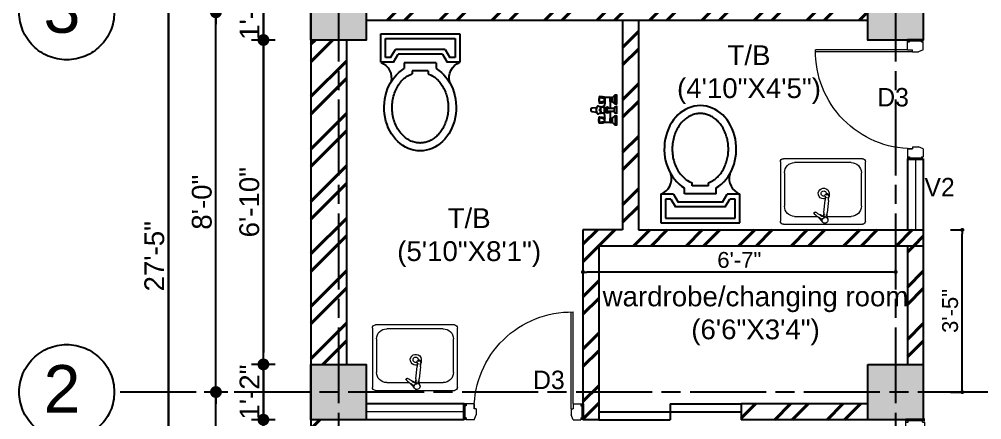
# Model space of a CAD drawing. Header units: inches. Extents: x 115570 to 265311, y 61168 to 314550.
# Drawn here: x 150193.1 to 150436.3, y 81296.6 to 81397.9 of the extents above; entities that cross this region are included whole.
import ezdxf

# ---------------------------------------------------------------- set-up
doc = ezdxf.new("R2010")
doc.units = ezdxf.units.IN
doc.header["$MEASUREMENT"] = 0
doc.linetypes.add('ACAD_ISO08W100', pattern=[36, 24, -3, 6, -3])
doc.layers.get('0').update_dxf_attribs({"lineweight": 25})
for name, color, linetype, lineweight in [('0 wall', 7, 'Continuous', 40), ('DL', 4, 'Continuous', 18), ('hatch', 9, 'Continuous', 9)]:
    doc.layers.add(name, color=color, linetype=linetype, lineweight=lineweight)
doc.layers.add('0_center line', color=4, linetype='ACAD_ISO08W100', transparency=0.5)
doc.layers.add('doors and windows', color=240, linetype='Continuous')
doc.styles.add('arial.', font='arial.ttf')
doc.styles.add('bimal', font='comic.ttf')
doc.styles.get("Standard").update_dxf_attribs({"font": 'arial.ttf'})
doc.dimstyles.new('boundary wall dimension line', dxfattribs={"dimscale": 0, "dimtxt": 4, "dimasz": 1, "dimexe": 0.5, "dimexo": 3, "dimgap": 1, "dimtad": 1, "dimdec": 0, "dimrnd": 0.25, "dimzin": 3, "dimdsep": 46, "dimlunit": 4, "dimtxsty": 'arial.', "dimblk": 'DOT', "dimcen": 3, "dimdle": 6, "dimclrd": 4, "dimclre": 256, "dimclrt": 7, "dimazin": 0, "dimtfac": 1, "dimtdec": 0, "dimtix": 1, "dimtmove": 2, "dimatfit": 3, "dimfxl": 3, "dimfxlon": 1, "dimtolj": 1, "dimtzin": 0, "dimlwd": -1, "dimlwe": -1, "dimarcsym": 0})
doc.dimstyles.new('interior dimension', dxfattribs={"dimscale": 0, "dimtxt": 5, "dimasz": 3, "dimexe": 3, "dimexo": 3, "dimgap": 1, "dimtad": 1, "dimdec": 0, "dimrnd": 0.25, "dimzin": 3, "dimdsep": 46, "dimlunit": 4, "dimtxsty": 'arial.', "dimblk": 'DOT', "dimcen": 3, "dimdle": 6, "dimclrd": 4, "dimclre": 256, "dimclrt": 7, "dimazin": 0, "dimtfac": 1, "dimtdec": 0, "dimtix": 1, "dimtmove": 2, "dimatfit": 3, "dimfxl": 3, "dimfxlon": 1, "dimtolj": 1, "dimtzin": 0, "dimlwd": -1, "dimlwe": -1, "dimarcsym": 0})
pattern_1 = [(45, (43013.2385, 46726.909), (-6.6291261, 6.6291261), []), (45, (43017.658, 46726.909), (-6.6291261, 6.6291261), [])]

# ---------------------------------------------------------------- blocks, each defined once
blk = doc.blocks.new('A$C1B254B08')
at = {"lineweight": 5}
for p, q in [((0, 20), (0, 394.5)), ((20, 414.5), (278.5, 414.5)), ((278.5, 414.5), (518, 414.5)), ((538, 394.5), (538, 20)), ((90.2, 364.5), (232.9, 364.5)), ((275, 340.3), (282.6, 261.9)), ((303, 263.9), (295.5, 341.4)), ((296.4, 364.5), (447.8, 364.5)), ((26.2, 88.5), (26.2, 300.5)), ((511.8, 300.5), (511.8, 88.5)), ((447.8, 24.5), (90.2, 24.5)), ((518, 0), (20, 0))]:
    blk.add_line(p, q, dxfattribs=at)
for centre, radius, start, end in [((20, 394.5), 20, 90, 180), ((59.9, 551.8), 255, 307.29995, 323.44123), ((362.9, 125.6), 255, 107.37848, 123.51976), ((189.9, 438.1), 86.6, 305.66886, 327.17012), ((298.2, 285.8), 86.6, 103.6496, 125.15085), ((280, 388.4), 16.2, 164.00843, 277.23501), ((280.7, 388), 20, 287.37848, 143.44123), ((320.7, 356.3), 29.3, 157.81042, 186.31744), ((395, 351.3), 100, 162.19035, 185.67746), ((518, 394.5), 20, 0, 90), ((90.2, 300.5), 64, 90, 180), ((218.4, 343.7), 6.64, 127.29995, 303.51976), ((220.3, 343.9), 4.91, 158.92924, 241.9125), ((175.5, 330.4), 100, 5.6774, 19.04527), ((246.9, 349.5), 29.3, 4.17107, 27.91331), ((447.8, 300.5), 64, 0, 90), ((273.7, 220.2), 34.6, 74.3543, 12.13808), ((183.1, 252), 100, 351.17496, 5.6774), ((295.2, 239.5), 7.59, 64.48838, 123.74119), ((402.5, 273.8), 100, 185.67746, 200.1799), ((273.7, 220.2), 16.8, 61.4601, 4.85789), ((295.6, 234.6), 13.9, 171.17496, 20.1799), ((295.7, 235), 8.12, 213.71984, 15.80061), ((90.2, 88.5), 64, 180, 270), ((447.8, 88.5), 64, 270, 0), ((20, 20), 20, 180, 270), ((518, 20), 20, 270, 0)]:
    blk.add_arc(centre, radius, start, end, dxfattribs=at)
blk = doc.blocks.new('d2')
at = {"layer": '0 wall'}
for p, q in [((0, 4), (0, 0)), ((30, 0), (30, 4))]:
    blk.add_line(p, q, dxfattribs=at)
at = {"layer": 'hatch', "color": 8}
for p, q in [((2.5, 4), (2.5, 27.25)), ((3, 2.75), (3, 27.25)), ((2.5, 4), (0, 4)), ((0.5, 3.5), (0, 3.5)), ((0.5, 4), (0.5, 3.5)), ((2.5, 4), (2.5, 2.75)), ((3, 2.75), (2.5, 2.75)), ((3, 2.75), (3, 1.25)), ((27, 2.75), (27.5, 2.75)), ((27, 2.75), (27, 1.25)), ((27.5, 4), (27.5, 2.75)), ((27.5, 4), (30, 4)), ((29.5, 4), (29.5, 3.5)), ((29.5, 3.5), (30, 3.5)), ((0.5, 0.5), (0, 0.5)), ((0.5, 0.5), (0.5, 0)), ((2.5, 0), (0.5, 0)), ((2.5, 0), (3, 1.25)), ((27.5, 0), (27, 1.25)), ((27.5, 0), (29.5, 0)), ((29.5, 0.5), (30, 0.5)), ((29.5, 0.5), (29.5, 0))]:
    blk.add_line(p, q, dxfattribs=at)
blk.add_arc((2.91, 2.66), 24.59, 0.2201, 90.9446, dxfattribs=at)
blk = doc.blocks.new('A$C7C8779AE')
at = {"linetype": 'Continuous'}
for p, q in [((0, 0.7405), (0, 0.5605)), ((0.5, 0.7405), (0, 0.7405)), ((0.5, 0.5605), (0.5, 0.7405)), ((0.47, 0.7105), (0.03, 0.7105)), ((0.03, 0.7105), (0.03, 0.5905)), ((0.47, 0.5905), (0.47, 0.7105)), ((0.093, 0.6405), (0.063, 0.5905)), ((0.11, 0.6105), (0.08, 0.5605)), ((0.093, 0.6405), (0.407, 0.6405)), ((0.11, 0.6105), (0.39, 0.6105)), ((0.42, 0.5605), (0.39, 0.6105)), ((0.437, 0.5905), (0.407, 0.6405)), ((0, 0.5605), (0.08, 0.5605)), ((0.03, 0.5905), (0.063, 0.5905)), ((0.1497, 0.557), (0.1497, 0.5203)), ((0.1497, 0.557), (0.3514, 0.557)), ((0.3514, 0.557), (0.3514, 0.5203)), ((0.42, 0.5605), (0.5, 0.5605)), ((0.437, 0.5905), (0.47, 0.5905)), ((0.1997, 0.507), (0.1997, 0.4879)), ((0.1997, 0.507), (0.3014, 0.507)), ((0.3014, 0.507), (0.3014, 0.4879))]:
    blk.add_line(p, q, dxfattribs=at)
for centre, start, end in [((-0.0386, 0.4613), 344.64203, 68.73386), ((0.5386, 0.4613), 111.26614, 195.35797)]:
    blk.add_arc(centre, 0.1064, start, end, dxfattribs=at)
blk.add_ellipse((0.2506, 0.2744), major_axis=(0, 0.2744), ratio=0.828948, start_param=0.459479, end_param=5.823706, dxfattribs=at)
blk.add_open_spline([(0.1997, 0.4879), (0.1697, 0.474), (0.1642, 0.4702), (0.1512, 0.4602), (0.1438, 0.4535), (0.1298, 0.4388), (0.1233, 0.4306), (0.1111, 0.4131), (0.1055, 0.4037), (0.0956, 0.3838), (0.0912, 0.3733), (0.0838, 0.3516), (0.0808, 0.3403), (0.0762, 0.3172), (0.0746, 0.3055), (0.073, 0.2817), (0.0729, 0.2698), (0.0743, 0.246), (0.0758, 0.2342), (0.0801, 0.2111), (0.0831, 0.1998), (0.0903, 0.1779), (0.0945, 0.1673), (0.1043, 0.1473), (0.1098, 0.1378), (0.1218, 0.12), (0.1283, 0.1118), (0.1421, 0.0968), (0.1494, 0.09), (0.1646, 0.078), (0.1725, 0.0728), (0.1887, 0.064), (0.1969, 0.0603), (0.2137, 0.0547), (0.2222, 0.0527), (0.2392, 0.0502), (0.2478, 0.0498), (0.2664, 0.0505), (0.2764, 0.052), (0.2963, 0.0573), (0.3061, 0.061), (0.3253, 0.0707), (0.3346, 0.0766), (0.3525, 0.0906), (0.3611, 0.0987), (0.3771, 0.1169), (0.3845, 0.127), (0.3978, 0.1488), (0.4037, 0.1605), (0.4137, 0.1853), (0.4178, 0.1983), (0.424, 0.2251), (0.4261, 0.2389), (0.4282, 0.2668), (0.4283, 0.2809), (0.4262, 0.3088), (0.4241, 0.3226), (0.418, 0.3495), (0.414, 0.3625), (0.404, 0.3873), (0.3982, 0.3991), (0.385, 0.421), (0.3776, 0.4311), (0.3617, 0.4494), (0.3531, 0.4575), (0.3382, 0.4693), (0.3321, 0.4736), (0.3014, 0.4879)], degree=3, knots=[0.459479, 0.459479, 0.459479, 0.459479, 0.567422, 0.567422, 0.720865, 0.720865, 0.874307, 0.874307, 1.02775, 1.02775, 1.181192, 1.181192, 1.334635, 1.334635, 1.488077, 1.488077, 1.64152, 1.64152, 1.794963, 1.794963, 1.948405, 1.948405, 2.101848, 2.101848, 2.25529, 2.25529, 2.408733, 2.408733, 2.562175, 2.562175, 2.715618, 2.715618, 2.86906, 2.86906, 3.022503, 3.022503, 3.175946, 3.175946, 3.356457, 3.356457, 3.536968, 3.536968, 3.717479, 3.717479, 3.89799, 3.89799, 4.078501, 4.078501, 4.259012, 4.259012, 4.439523, 4.439523, 4.620035, 4.620035, 4.800546, 4.800546, 4.981057, 4.981057, 5.161568, 5.161568, 5.342079, 5.342079, 5.52259, 5.52259, 5.703101, 5.703101, 5.823706, 5.823706, 5.823706, 5.823706], dxfattribs=at)
blk = doc.blocks.new('_Dot')
at = {"color": 0, "linetype": 'ByBlock', "lineweight": -2}
blk.add_line((-0.5, 0), (-1, 0), dxfattribs=at)
at = {"color": 0, "linetype": 'ByBlock', "const_width": 0.5}
blk.add_lwpolyline([(-0.25, 0, 1), (0.25, 0, 1)], format="xyb", close=True, dxfattribs=at)
blk = doc.blocks.new('*D331')
at = {"transparency": 16777216}
for p, q in [((150421.56, 81285.63), (150421.56, 81279.63)), ((150460.56, 81282.63), (150460.56, 81285.63))]:
    blk.add_line(p, q, dxfattribs=at)
at = {"color": 4, "transparency": 16777216}
blk.add_line((150457.56, 81282.63), (150424.56, 81282.63), dxfattribs=at)
at = {"layer": 'Defpoints', "color": 0, "transparency": 16777216}
for p in [(150421.56, 81296.61), (150421.56, 81282.63), (150460.56, 81282.6)]:
    blk.add_point(p, dxfattribs=at)
at = {"color": 4, "transparency": 16777216, "xscale": 3, "yscale": 3, "zscale": 3, "rotation": 180}
blk.add_blockref('_Dot', (150421.56, 81282.63), dxfattribs=at)
at = {"color": 4, "transparency": 16777216, "xscale": 3, "yscale": 3, "zscale": 3}
blk.add_blockref('_Dot', (150460.56, 81282.63), dxfattribs=at)
at = {"color": 7, "transparency": 16777216, "insert": (150441.06, 81286.18), "char_height": 5, "attachment_point": 5, "style": 'arial.'}
blk.add_mtext('\\A1;3\'-3"', dxfattribs=at)
blk = doc.blocks.new('*D372')
at = {"color": 4, "transparency": 16777216}
for p, q in [((150254.81, 81409.61), (150254.81, 81412.61)), ((150254.81, 81406.61), (150254.81, 81392.61)), ((150254.81, 81389.61), (150254.81, 81386.61))]:
    blk.add_line(p, q, dxfattribs=at)
at = {"transparency": 16777216}
for p, q in [((150257.81, 81406.61), (150251.81, 81406.61)), ((150257.81, 81392.61), (150251.81, 81392.61))]:
    blk.add_line(p, q, dxfattribs=at)
at = {"layer": 'Defpoints', "color": 0, "transparency": 16777216}
for p in [(150266.81, 81406.61), (150254.81, 81392.61), (150266.81, 81392.61)]:
    blk.add_point(p, dxfattribs=at)
at = {"color": 4, "transparency": 16777216, "xscale": 3, "yscale": 3, "zscale": 3}
for p, rotation in [((150254.81, 81406.61), 270), ((150254.81, 81392.61), 90)]:
    blk.add_blockref('_Dot', p, dxfattribs=dict(at, rotation=rotation))
at = {"color": 7, "transparency": 16777216, "insert": (150251.3, 81399.61), "char_height": 5, "attachment_point": 5, "rotation": 90, "style": 'arial.'}
blk.add_mtext('\\A1;1\'-2"', dxfattribs=at)
blk = doc.blocks.new('*D373')
at = {"transparency": 16777216}
for p, q in [((150257.81, 81392.61), (150251.81, 81392.61)), ((150257.81, 81310.6), (150251.81, 81310.6))]:
    blk.add_line(p, q, dxfattribs=at)
at = {"color": 4, "transparency": 16777216}
blk.add_line((150254.81, 81389.61), (150254.81, 81313.6), dxfattribs=at)
at = {"layer": 'Defpoints', "color": 0, "transparency": 16777216}
for p in [(150266.81, 81392.61), (150254.81, 81310.6), (150266.81, 81310.6)]:
    blk.add_point(p, dxfattribs=at)
at = {"color": 4, "transparency": 16777216, "xscale": 3, "yscale": 3, "zscale": 3}
for p, rotation in [((150254.81, 81392.61), 90), ((150254.81, 81310.6), 270)]:
    blk.add_blockref('_Dot', p, dxfattribs=dict(at, rotation=rotation))
at = {"color": 7, "transparency": 16777216, "insert": (150251.26, 81351.61), "char_height": 5, "attachment_point": 5, "rotation": 90, "style": 'arial.'}
blk.add_mtext('\\A1;6\'-10"', dxfattribs=at)
blk = doc.blocks.new('*D374')
at = {"color": 4, "transparency": 16777216}
for p, q in [((150254.81, 81313.6), (150254.81, 81316.6)), ((150254.81, 81310.6), (150254.81, 81296.61)), ((150254.81, 81293.61), (150254.81, 81290.61))]:
    blk.add_line(p, q, dxfattribs=at)
at = {"transparency": 16777216}
for p, q in [((150257.81, 81310.6), (150251.81, 81310.6)), ((150257.81, 81296.61), (150251.81, 81296.61))]:
    blk.add_line(p, q, dxfattribs=at)
at = {"layer": 'Defpoints', "color": 0, "transparency": 16777216}
for p in [(150266.81, 81310.6), (150254.81, 81296.61), (150266.81, 81296.61)]:
    blk.add_point(p, dxfattribs=at)
at = {"color": 4, "transparency": 16777216, "xscale": 3, "yscale": 3, "zscale": 3}
for p, rotation in [((150254.81, 81310.6), 270), ((150254.81, 81296.61), 90)]:
    blk.add_blockref('_Dot', p, dxfattribs=dict(at, rotation=rotation))
at = {"color": 7, "transparency": 16777216, "insert": (150251.3, 81303.61), "char_height": 5, "attachment_point": 5, "rotation": 90, "style": 'arial.'}
blk.add_mtext('\\A1;1\'-2"', dxfattribs=at)
blk = doc.blocks.new('*D375')
at = {"transparency": 16777216}
for p, q in [((150257.81, 81296.61), (150251.81, 81296.61)), ((150257.81, 81187.28), (150251.81, 81187.28))]:
    blk.add_line(p, q, dxfattribs=at)
at = {"color": 4, "transparency": 16777216}
blk.add_line((150254.81, 81293.61), (150254.81, 81190.28), dxfattribs=at)
at = {"layer": 'Defpoints', "color": 0, "transparency": 16777216}
for p in [(150266.81, 81296.61), (150254.81, 81187.28), (150266.81, 81187.28)]:
    blk.add_point(p, dxfattribs=at)
at = {"color": 4, "transparency": 16777216, "xscale": 3, "yscale": 3, "zscale": 3}
for p, rotation in [((150254.81, 81296.61), 90), ((150254.81, 81187.28), 270)]:
    blk.add_blockref('_Dot', p, dxfattribs=dict(at, rotation=rotation))
at = {"color": 7, "transparency": 16777216, "insert": (150251.26, 81241.94), "char_height": 5, "attachment_point": 5, "rotation": 90, "style": 'arial.'}
blk.add_mtext('\\A1;9\'-1"', dxfattribs=at)
blk = doc.blocks.new('*D377')
at = {"transparency": 16777216}
for p, q in [((150245.81, 81303.61), (150239.81, 81303.61)), ((150245.81, 81180.28), (150239.81, 81180.28))]:
    blk.add_line(p, q, dxfattribs=at)
at = {"color": 4, "transparency": 16777216}
blk.add_line((150242.81, 81183.28), (150242.81, 81300.61), dxfattribs=at)
at = {"layer": 'Defpoints', "color": 0, "transparency": 16777216}
for p in [(150242.81, 81303.61), (150266.81, 81303.61), (150266.81, 81180.28)]:
    blk.add_point(p, dxfattribs=at)
at = {"color": 4, "transparency": 16777216, "xscale": 3, "yscale": 3, "zscale": 3}
for p, rotation in [((150242.81, 81303.61), 90), ((150242.81, 81180.28), 270)]:
    blk.add_blockref('_Dot', p, dxfattribs=dict(at, rotation=rotation))
at = {"color": 7, "transparency": 16777216, "insert": (150239.26, 81241.94), "char_height": 5, "attachment_point": 5, "rotation": 90, "style": 'arial.'}
blk.add_mtext('\\A1;10\'-3"', dxfattribs=at)
blk = doc.blocks.new('*D378')
at = {"transparency": 16777216}
for p, q in [((150245.81, 81399.61), (150239.81, 81399.61)), ((150245.81, 81303.61), (150239.81, 81303.61))]:
    blk.add_line(p, q, dxfattribs=at)
at = {"color": 4, "transparency": 16777216}
blk.add_line((150242.81, 81306.61), (150242.81, 81396.61), dxfattribs=at)
at = {"layer": 'Defpoints', "color": 0, "transparency": 16777216}
for p in [(150242.81, 81399.61), (150266.81, 81399.61), (150266.81, 81303.61)]:
    blk.add_point(p, dxfattribs=at)
at = {"color": 4, "transparency": 16777216, "xscale": 3, "yscale": 3, "zscale": 3}
for p, rotation in [((150242.81, 81399.61), 90), ((150242.81, 81303.61), 270)]:
    blk.add_blockref('_Dot', p, dxfattribs=dict(at, rotation=rotation))
at = {"color": 7, "transparency": 16777216, "insert": (150239.26, 81351.61), "char_height": 5, "attachment_point": 5, "rotation": 90, "style": 'arial.'}
blk.add_mtext('\\A1;8\'-0"', dxfattribs=at)
blk = doc.blocks.new('*D379')
at = {"transparency": 16777216}
for p, q in [((150233.81, 81502.61), (150227.81, 81502.61)), ((150233.81, 81173.28), (150227.81, 81173.28))]:
    blk.add_line(p, q, dxfattribs=at)
at = {"color": 4, "transparency": 16777216}
blk.add_line((150230.81, 81499.61), (150230.81, 81176.28), dxfattribs=at)
at = {"layer": 'Defpoints', "color": 0, "transparency": 16777216}
for p in [(150266.81, 81502.61), (150230.81, 81173.28), (150266.81, 81173.28)]:
    blk.add_point(p, dxfattribs=at)
at = {"color": 4, "transparency": 16777216, "xscale": 3, "yscale": 3, "zscale": 3}
for p, rotation in [((150230.81, 81502.61), 90), ((150230.81, 81173.28), 270)]:
    blk.add_blockref('_Dot', p, dxfattribs=dict(at, rotation=rotation))
at = {"color": 7, "transparency": 16777216, "insert": (150227.26, 81337.94), "char_height": 5, "attachment_point": 5, "rotation": 90, "style": 'arial.'}
blk.add_mtext('\\A1;27\'-5"', dxfattribs=at)
blk = doc.blocks.new('*D453')
at = {"transparency": 16777216}
for p, q in [((150335.56, 81336.95), (150335.56, 81333.45)), ((150414.56, 81336.95), (150414.56, 81333.45))]:
    blk.add_line(p, q, dxfattribs=at)
at = {"color": 4, "transparency": 16777216}
blk.add_line((150413.56, 81333.95), (150336.56, 81333.95), dxfattribs=at)
at = {"layer": 'Defpoints', "color": 0, "transparency": 16777216}
for p in [(150335.56, 81344.6), (150414.56, 81344.61), (150335.56, 81333.95)]:
    blk.add_point(p, dxfattribs=at)
at = {"color": 4, "transparency": 16777216, "rotation": 180}
blk.add_blockref('_Dot', (150335.56, 81333.95), dxfattribs=at)
at = {"color": 4, "transparency": 16777216}
blk.add_blockref('_Dot', (150414.56, 81333.95), dxfattribs=at)
at = {"color": 7, "transparency": 16777216, "insert": (150375.06, 81336.99), "char_height": 4, "attachment_point": 5, "style": 'arial.'}
blk.add_mtext('\\A1;6\'-7"', dxfattribs=at)
blk = doc.blocks.new('*D454')
at = {"transparency": 16777216}
for p, q in [((150428.39, 81344.61), (150431.89, 81344.61)), ((150428.39, 81303.61), (150431.89, 81303.61))]:
    blk.add_line(p, q, dxfattribs=at)
at = {"color": 4, "transparency": 16777216}
blk.add_line((150431.39, 81304.61), (150431.39, 81343.61), dxfattribs=at)
at = {"layer": 'Defpoints', "color": 0, "transparency": 16777216}
for p in [(150414.66, 81344.61), (150431.39, 81344.61), (150414.56, 81303.61)]:
    blk.add_point(p, dxfattribs=at)
at = {"color": 4, "transparency": 16777216}
for p, rotation in [((150431.39, 81344.61), 90), ((150431.39, 81303.61), 270)]:
    blk.add_blockref('_Dot', p, dxfattribs=dict(at, rotation=rotation))
at = {"color": 7, "transparency": 16777216, "insert": (150428.35, 81324.11), "char_height": 4, "attachment_point": 5, "rotation": 90, "style": 'arial.'}
blk.add_mtext('\\A1;3\'-5"', dxfattribs=at)

msp = doc.modelspace()

# ---------------------------------------------------------------- hatches: boundary and pattern name
h = msp.add_hatch(color=256)
h.dxf.hatch_style = 1
h.paths.add_polyline_path([(150266.81, 81392.61), (150280.81, 81392.61), (150280.81, 81406.61), (150266.81, 81406.61)])
h = msp.add_hatch(color=256)
h.dxf.hatch_style = 1
h.paths.add_polyline_path([(150407.56, 81392.61), (150421.56, 81392.61), (150421.56, 81406.61), (150407.56, 81406.61)])
h = msp.add_hatch(color=256)
h.dxf.hatch_style = 1
h.paths.add_polyline_path([(150266.81, 81296.61), (150280.81, 81296.61), (150280.81, 81310.61), (150266.81, 81310.61)])
h = msp.add_hatch(color=256)
h.dxf.hatch_style = 1
h.paths.add_polyline_path([(150407.56, 81296.61), (150421.56, 81296.61), (150421.56, 81310.61), (150407.56, 81310.61)])
at = {"layer": '0 wall', "transparency": 33554585}
h = msp.add_hatch(dxfattribs=at)
h.set_pattern_fill('ANSI32', color=256, scale=25)
h.set_pattern_definition(pattern_1)
h.paths.add_polyline_path([(150275.81, 81296.61), (150266.81, 81296.61), (150266.81, 81187.28), (150275.81, 81187.28)])
h.paths.add_polyline_path([(150275.81, 81392.61), (150266.81, 81392.61), (150266.81, 81310.61), (150275.81, 81310.61)])
h.paths.add_polyline_path([(150474.83, 81266.48), (150506.23, 81266.48), (150506.23, 81276.79), (150474.83, 81276.79)], flags=9)
h.paths.add_polyline_path([(150339.49, 81314.05), (150419.25, 81314.05), (150419.25, 81332.77), (150339.49, 81332.77)], flags=9)
h.paths.add_polyline_path([(150354.5, 81287.21), (150365.99, 81287.21), (150365.99, 81298.56), (150354.5, 81298.56)], flags=9)
h.paths.add_polyline_path([(150420.64, 81349.85), (150431.12, 81349.85), (150431.12, 81361.2), (150420.64, 81361.2)], flags=9)
h.paths.add_polyline_path([(150286.97, 81287.9), (150296.41, 81287.9), (150296.41, 81299.24), (150286.97, 81299.24)], flags=9)
h.paths.add_polyline_path([(150408.66, 81372.51), (150419.61, 81372.51), (150419.61, 81383.86), (150408.66, 81383.86)], flags=9)
h.paths.add_polyline_path([(150408.45, 81273.44), (150419.4, 81273.44), (150419.4, 81284.78), (150408.45, 81284.78)], flags=9)
h.paths.add_polyline_path([(150321.69, 81301.05), (150332.63, 81301.05), (150332.63, 81312.4), (150321.69, 81312.4)], flags=9)
h.paths.add_polyline_path([(150452.75, 81493.99), (150465.46, 81493.99), (150465.46, 81505.34), (150452.75, 81505.34)], flags=9)
h.paths.add_polyline_path([(150411.81, 81421.72), (150428.24, 81421.72), (150428.24, 81438.21), (150411.81, 81438.21)], flags=9)
h = msp.add_hatch(dxfattribs=at)
h.set_pattern_fill('ANSI32', color=256, scale=25)
h.set_pattern_definition(pattern_1)
h.paths.add_polyline_path([(150275.81, 81488.61), (150266.81, 81488.61), (150266.81, 81406.61), (150275.81, 81406.61)])
h.paths.add_polyline_path([(150407.56, 81406.61), (150280.81, 81406.61), (150280.81, 81397.61), (150407.56, 81397.61)])
h = msp.add_hatch(dxfattribs=at)
h.set_pattern_fill('ANSI32', color=256, scale=25)
h.set_pattern_definition(pattern_1)
h.paths.add_polyline_path([(150349.56, 81397.61), (150345.56, 81397.61), (150345.56, 81344.61), (150335.56, 81344.6), (150335.56, 81296.61), (150339.56, 81296.61), (150339.56, 81340.6), (150421.56, 81340.61), (150421.56, 81344.61), (150349.56, 81344.61)])
h.paths.add_polyline_path([(150407.56, 81300.61), (150375.56, 81300.61), (150375.56, 81296.61), (150407.56, 81296.61)], flags=17)
h.paths.add_polyline_path([(150421.56, 81340.61), (150417.56, 81340.61), (150417.56, 81310.61), (150421.56, 81310.61)], flags=17)

# ---------------------------------------------------------------- linework, layer by layer
for p, q in [((150280.81, 81397.61), (150407.56, 81397.61)), ((150345.56, 81397.61), (150345.56, 81344.61)), ((150349.56, 81397.61), (150349.56, 81344.61)), ((150266.81, 81392.6), (150266.81, 81310.6)), ((150275.81, 81392.6), (150275.81, 81310.6)), ((150417.56, 81362.61), (150417.56, 81344.61)), ((150417.56, 81362.61), (150421.56, 81362.61)), ((150421.56, 81362.61), (150421.56, 81310.61)), ((150345.56, 81344.61), (150335.56, 81344.6)), ((150335.56, 81344.6), (150335.56, 81296.61)), ((150349.56, 81344.61), (150421.56, 81344.61)), ((150339.56, 81340.61), (150339.56, 81296.61)), ((150339.56, 81340.6), (150421.56, 81340.61)), ((150417.56, 81340.61), (150417.56, 81310.61)), ((150305.56, 81300.61), (150280.81, 81300.61)), ((150305.56, 81300.61), (150305.56, 81296.61)), ((150357.56, 81300.61), (150375.56, 81300.61)), ((150357.56, 81300.61), (150357.56, 81296.61)), ((150375.56, 81300.61), (150375.56, 81296.61)), ((150407.56, 81300.61), (150375.56, 81300.61)), ((150305.56, 81296.61), (150280.81, 81296.61)), ((150339.56, 81296.61), (150335.56, 81296.61)), ((150339.56, 81298.61), (150375.56, 81298.61)), ((150339.56, 81296.61), (150357.56, 81296.61)), ((150407.56, 81296.61), (150375.56, 81296.61))]:
    msp.add_line(p, q)
at = {"transparency": 33554687}
for p, q in [((150341.12, 81377), (150341.12, 81376.5)), ((150339.48, 81375.91), (150340.35, 81375.7)), ((150340.62, 81375.73), (150340.35, 81375.7)), ((150340.35, 81375.7), (150341, 81375.54)), ((150341.19, 81375.27), (150341.19, 81374.55)), ((150342.45, 81375.27), (150341.66, 81375.27)), ((150342.45, 81374.55), (150341.66, 81374.55)), ((150343.54, 81375.27), (150342.45, 81375.27)), ((150339.39, 81373.89), (150339.39, 81373.89)), ((150340.42, 81374.14), (150339.48, 81373.91))]:
    msp.add_line(p, q, dxfattribs=at)
at = {"transparency": 33554508}
for points in [[(150230.81, 81538.61), (150598.31, 81538.61), (150598.31, 81137.27), (150230.81, 81137.27)], [(150242.81, 81526.61), (150586.31, 81526.61), (150586.31, 81149.27), (150242.81, 81149.27)], [(150254.81, 81514.61), (150574.31, 81514.61), (150574.31, 81161.27), (150254.81, 81161.27)]]:
    msp.add_lwpolyline(points, close=True, dxfattribs=at)
for points in [[(150266.81, 81173.28), (150562.31, 81173.28), (150562.31, 81502.61), (150266.81, 81502.61)], [(150266.81, 81406.61), (150280.81, 81406.61), (150280.81, 81392.61), (150266.81, 81392.61)], [(150407.56, 81406.61), (150421.56, 81406.61), (150421.56, 81392.61), (150407.56, 81392.61)], [(150266.81, 81310.61), (150280.81, 81310.61), (150280.81, 81296.61), (150266.81, 81296.61)], [(150407.56, 81310.61), (150421.56, 81310.61), (150421.56, 81296.61), (150407.56, 81296.61)]]:
    msp.add_lwpolyline(points, close=True)
at = {"transparency": 33554687}
for points in [[(150339.59, 81377.49, 0.091288), (150339.76, 81376.68, 0.037287), (150340.98, 81376.87, 0.267309), (150341.07, 81377), (150341.07, 81377.98, 0.267309), (150340.98, 81378.12, 0.037287), (150339.76, 81378.3, 0.091288)], [(150341.01, 81377.49, -0.295314), (150340.78, 81377.08), (150339.82, 81376.86, -0.256857), (150339.73, 81377.02), (150339.73, 81377.49), (150339.73, 81377.96, -0.256857), (150339.82, 81378.12), (150340.78, 81377.9, -0.295314)], [(150341.19, 81375.27), (150341.06, 81375.27, 0.30319), (150341.05, 81375.26, 0.055829), (150341.02, 81375.17, 0.024787), (150341.01, 81375.06, 0.017768), (150341, 81374.91, 0.017768), (150341.01, 81374.76, 0.024787), (150341.02, 81374.66, 0.055829), (150341.05, 81374.56, 0.30319), (150341.06, 81374.55), (150341.19, 81374.55, 0.362961), (150341.66, 81374.55), (150341.66, 81375.27, 0.362961)], [(150341.61, 81374.91, 0.092055), (150341.59, 81374.99, 0.095588), (150341.55, 81375.05, 0.10105), (150341.49, 81375.09, 0.105283), (150341.43, 81375.1, 0.105283), (150341.36, 81375.09, 0.10105), (150341.3, 81375.05, 0.095588), (150341.26, 81374.99, 0.092055), (150341.25, 81374.91, 0.092055), (150341.26, 81374.84, 0.095588), (150341.3, 81374.77, 0.10105), (150341.36, 81374.73, 0.105283), (150341.43, 81374.72, 0.105283), (150341.49, 81374.73, 0.10105), (150341.55, 81374.77, 0.095588), (150341.59, 81374.84, 0.092055)], [(150344, 81373.94, -0.306892), (150343.54, 81374.49), (150343.54, 81374.56), (150343.54, 81374.91), (150343.54, 81375.26), (150343.54, 81375.33, -0.306892), (150344, 81375.89)], [(150341.01, 81372.36, -0.295314), (150340.78, 81371.95), (150339.82, 81371.72, -0.256857), (150339.73, 81371.88), (150339.73, 81372.36), (150339.73, 81372.83, -0.256857), (150339.82, 81372.99), (150340.78, 81372.76, -0.295314)]]:
    msp.add_lwpolyline(points, format="xyb", close=True, dxfattribs=at)
for points in [[(150339.76, 81378.3, 0.167018), (150339.82, 81378.12, 0.059643), (150340.71, 81378.17, -3.293794)], [(150339.76, 81376.68, -0.167018), (150339.82, 81376.86, -0.059643), (150340.71, 81376.81, 3.293794)], [(150342.86, 81377.12), (150342.78, 81377.02), (150342.53, 81377.02), (150342.45, 81377.12), (150342.45, 81377.55), (150342.45, 81377.97), (150342.37, 81378.09), (150341.21, 81378.09, 0.486035), (150341.12, 81377.98), (150341.12, 81377)], [(150337.65, 81374.91), (150337.65, 81375.2, -0.395307), (150337.85, 81375.43), (150339, 81375.56)], [(150338.99, 81374.29), (150337.85, 81374.42, -0.395307), (150337.65, 81374.65), (150337.65, 81374.93)], [(150339, 81375.56, 0.045609), (150338.94, 81375.33, 0.0484), (150338.9, 81374.91, 0.0484), (150338.94, 81374.5, 0.040184), (150338.99, 81374.29, 0.102793)], [(150338.99, 81374.29, 0.021921), (150339.04, 81374.19, 0.102793), (150339.22, 81373.95, 0.181788), (150339.38, 81373.89, 0.106666), (150339.48, 81373.91, 0.102793)], [(150339.48, 81375.91, 0.106666), (150339.38, 81375.93, 0.181788), (150339.22, 81375.87, 0.102793), (150339.04, 81375.63, 0.016503), (150339, 81375.56, 0.0484)], [(150342.45, 81371.85), (150342.45, 81371.84, -0.414214), (150342.37, 81371.76), (150341.21, 81371.76, -0.486035), (150341.12, 81371.87), (150341.12, 81372.84), (150341.12, 81373.35, 0.298825), (150340.62, 81374.12), (150340.42, 81374.14), (150341, 81374.28)], [(150341.08, 81375.27, 0.011239), (150341.07, 81375.36, 0.053632), (150341.02, 81375.53, 0.3077), (150341, 81375.54, 0.3077), (150340.97, 81375.53, 0.053632), (150340.92, 81375.36, 0.023671), (150340.9, 81375.17, 0.016947), (150340.89, 81374.91, 0.016947), (150340.9, 81374.65, 0.023671), (150340.92, 81374.46, 0.053632), (150340.97, 81374.3, 0.3077), (150341, 81374.28, 0.3077), (150341.02, 81374.3, 0.053632), (150341.07, 81374.46, 0.011239), (150341.08, 81374.55)], [(150341.25, 81375.31, 0.040608), (150341.26, 81375.28, 0.095588), (150341.3, 81375.22, 0.10105), (150341.36, 81375.17, 0.105283), (150341.43, 81375.16, 0.105283), (150341.49, 81375.17, 0.10105), (150341.55, 81375.22, 0.095588), (150341.59, 81375.28, 0.040608), (150341.6, 81375.31, 0.092055)], [(150341.25, 81374.51, -0.040608), (150341.26, 81374.54, -0.095588), (150341.3, 81374.61, -0.10105), (150341.36, 81374.65, -0.105283), (150341.43, 81374.66, -0.105283), (150341.49, 81374.65, -0.10105), (150341.55, 81374.61, -0.095588), (150341.59, 81374.54, -0.040608), (150341.6, 81374.51, -0.092055)], [(150341.07, 81371.87, -0.267309), (150340.98, 81371.73, -0.037287), (150339.76, 81371.55, -0.091288), (150339.59, 81372.36, -0.091288), (150339.76, 81373.16, -0.037287), (150340.98, 81372.98, -0.267309), (150341.07, 81372.84), (150341.12, 81372.84)], [(150339.76, 81373.16, 0.167018), (150339.82, 81372.99, 0.059643), (150340.71, 81373.04, -3.293794)], [(150339.76, 81371.55, -0.167018), (150339.82, 81371.72, -0.059643), (150340.71, 81371.68, 3.293794)]]:
    msp.add_lwpolyline(points, format="xyb", dxfattribs=at)
for points in [[(150341.12, 81377.98), (150341.07, 81377.98)], [(150341.07, 81377), (150341.12, 81377)], [(150342.86, 81377.97), (150342.78, 81378.08), (150342.53, 81378.08), (150342.45, 81377.97)], [(150342.45, 81377.87), (150342.53, 81377.78), (150342.78, 81377.78), (150342.86, 81377.87)], [(150342.53, 81377.78), (150342.45, 81377.67)], [(150342.53, 81377.32), (150342.45, 81377.43)], [(150342.45, 81377.23), (150342.53, 81377.32), (150342.78, 81377.32), (150342.86, 81377.23)], [(150342.45, 81377.14), (150342.45, 81377.12), (150342.45, 81375.27)], [(150342.78, 81377.78), (150342.86, 81377.67)], [(150342.78, 81377.32), (150342.86, 81377.43)], [(150343.03, 81377.97), (150342.86, 81377.97), (150342.86, 81377.55), (150342.86, 81377.12), (150343.03, 81377.12)], [(150343.7, 81378.72), (150343.03, 81378.09), (150343.03, 81377.97), (150343.03, 81377.55), (150343.03, 81377.12), (150343.03, 81377), (150343.7, 81376.38), (150343.7, 81378.72), (150344, 81378.72), (150344, 81376.38), (150343.7, 81376.38)], [(150340.27, 81375.14), (150339.76, 81375.01), (150339.76, 81374.81), (150340.27, 81374.69)], [(150340.34, 81375.52), (150339.91, 81375.55), (150339.95, 81375.68), (150340.18, 81375.74)], [(150340.36, 81374.33), (150339.91, 81374.3), (150339.95, 81374.17), (150340.23, 81374.09)], [(150343.54, 81374.55), (150342.45, 81374.55), (150342.45, 81372.7), (150342.53, 81372.81), (150342.78, 81372.81), (150342.86, 81372.7)], [(150341.12, 81371.88), (150341.12, 81371.87), (150341.07, 81371.87), (150341.07, 81372.84)], [(150342.45, 81371.85), (150342.45, 81371.88), (150342.45, 81372.7), (150342.45, 81372.28), (150342.45, 81371.85), (150342.53, 81371.75), (150342.78, 81371.75), (150342.86, 81371.85), (150343.03, 81371.85), (150343.03, 81372.28), (150343.03, 81372.7), (150343.03, 81372.82), (150343.7, 81373.45), (150344, 81373.45), (150344, 81371.11), (150343.7, 81371.11)], [(150342.45, 81372.6), (150342.53, 81372.51), (150342.78, 81372.51), (150342.86, 81372.6)], [(150342.53, 81372.51), (150342.45, 81372.4)], [(150342.53, 81372.05), (150342.45, 81372.16)], [(150342.45, 81371.96), (150342.53, 81372.05), (150342.78, 81372.05), (150342.86, 81371.96)], [(150342.78, 81372.51), (150342.86, 81372.4)], [(150342.78, 81372.05), (150342.86, 81372.16)], [(150343.03, 81372.7), (150342.86, 81372.7), (150342.86, 81372.28), (150342.86, 81371.85)], [(150343.7, 81373.45), (150343.7, 81371.11), (150343.03, 81371.73), (150343.03, 81371.85)]]:
    msp.add_lwpolyline(points, dxfattribs=at)
for centre, radius, start, end in [((150340.28, 81376.5), 0.837, 293.4502, 0), ((150341.64, 81374.91), 0.68, 32.2278, 145.4154), ((150341.64, 81374.91), 0.68, 214.4767, 328.4244)]:
    msp.add_arc(centre, radius, start, end, dxfattribs=at)
at = {"layer": '0_center line', "ltscale": 0.8, "transparency": 33554559}
for p, q in [((150273.81, 81550.36), (150273.81, 81125.46)), ((150414.56, 81550.36), (150414.56, 81125.46)), ((150612.21, 81303.61), (150217.11, 81303.61))]:
    msp.add_line(p, q, dxfattribs=at)
at = {"layer": '0_center line', "ltscale": 100, "transparency": 33554687}
for centre in [(150205.11, 81399.61), (150205.11, 81303.61)]:
    msp.add_circle(centre, 12, dxfattribs=at)
at = {"layer": 'DL'}
for p, q in [((150419.56, 81362.61), (150419.56, 81344.61)), ((150305.56, 81298.61), (150280.81, 81298.61))]:
    msp.add_line(p, q, dxfattribs=at)

# ---------------------------------------------------------------- block references
at = {"color": 7, "xscale": -40, "yscale": 40, "zscale": 40}
msp.add_blockref('A$C7C8779AE', (150304.44, 81364.57), dxfattribs=at)
at = {"color": 7, "xscale": 40, "yscale": 40, "zscale": 40, "rotation": 180}
msp.add_blockref('A$C7C8779AE', (150375.23, 81376.03), dxfattribs=at)
at = {"transparency": 33554687, "xscale": -0.03999999999996362, "yscale": 0.03999999999996362, "zscale": 0.03999999999996362, "rotation": 180}
for p in [(150385.44, 81362.61), (150282.35, 81320.58)]:
    msp.add_blockref('A$C1B254B08', p, dxfattribs=at)
at = {"layer": 'doors and windows', "ltscale": 3, "transparency": 33554687, "xscale": -1, "rotation": 89.99999999982246}
msp.add_blockref('d2', (150421.56, 81392.61), dxfattribs=at)
at = {"layer": 'doors and windows', "ltscale": 3, "transparency": 33554687, "xscale": -1}
msp.add_blockref('d2', (150335.56, 81296.61), dxfattribs=at)
at = {"layer": 'doors and windows', "ltscale": 3, "transparency": 33554687, "xscale": -1.200001117987461, "yscale": 1.200001117987461, "zscale": 1.200001117987461, "rotation": 90}
msp.add_blockref('d2', (150421.96, 81296.61), dxfattribs=at)

# ---------------------------------------------------------------- texts
at = {"char_height": 5, "attachment_point": 2}
for s, insert in [('T/B\\P(4\'10"X4\'5")', (150377.51, 81391.27)), ('T/B\\P(5\'10"X8\'1")', (150306.8, 81350.07)), ('wardrobe/changing room\\P(6\'6"X3\'4")', (150379.16, 81330.29))]:
    msp.add_mtext(s, dxfattribs=dict(at, insert=insert))
at = {"layer": '0_center line', "ltscale": 100, "transparency": 33554687}
for s, p in [('3', (150199.24, 81394.44)), ('2', (150199.24, 81298.44))]:
    msp.add_text(s, height=12, rotation=359.9287, dxfattribs=at).set_placement(p)
at = {"layer": 'doors and windows', "ltscale": 201, "transparency": 33554687, "char_height": 4.667, "width": 27.9727, "attachment_point": 3, "style": 'bimal'}
for s, insert in [('D3', (150417.91, 81380.48)), ('V2', (150429.49, 81357.75)), ('D3', (150330.94, 81309.02))]:
    msp.add_mtext(s, dxfattribs=dict(at, insert=insert))

# ---------------------------------------------------------------- dimensions: what is measured, and where the dimension line sits
for base, p1, p2, dimstyle, picture, middle in [((150230.81, 81173.28), (150266.81, 81502.61), (150266.81, 81173.28), 'interior dimension', '*D379', (150227.26, 81337.94)), ((150254.81, 81392.61), (150266.81, 81406.61), (150266.81, 81392.61), 'interior dimension', '*D372', (150251.3, 81399.61)), ((150242.81, 81399.61), (150266.81, 81303.61), (150266.81, 81399.61), 'interior dimension', '*D378', (150239.26, 81351.61)), ((150254.81, 81310.6), (150266.81, 81392.61), (150266.81, 81310.6), 'interior dimension', '*D373', (150251.26, 81351.61)), ((150431.39, 81344.61), (150414.56, 81303.61), (150414.66, 81344.61), 'boundary wall dimension line', '*D454', (150428.35, 81324.11)), ((150254.81, 81296.61), (150266.81, 81310.6), (150266.81, 81296.61), 'interior dimension', '*D374', (150251.3, 81303.61)), ((150242.81, 81303.61), (150266.81, 81180.28), (150266.81, 81303.61), 'interior dimension', '*D377', (150239.26, 81241.94)), ((150254.81, 81187.28), (150266.81, 81296.61), (150266.81, 81187.28), 'interior dimension', '*D375', (150251.26, 81241.94))]:
    dim = msp.add_linear_dim(base=base, p1=p1, p2=p2, angle=90, dimstyle=dimstyle, override={"dimscale": 1})
    dim.commit()
    dim.dimension.update_dxf_attribs({"geometry": picture, "text_midpoint": middle})
for base, p1, p2, dimstyle, picture, middle in [((150335.56, 81333.95), (150414.56, 81344.61), (150335.56, 81344.6), 'boundary wall dimension line', '*D453', (150375.06, 81336.99)), ((150421.56, 81282.63), (150460.56, 81282.6), (150421.56, 81296.61), 'interior dimension', '*D331', (150441.06, 81286.18))]:
    dim = msp.add_linear_dim(base=base, p1=p1, p2=p2, dimstyle=dimstyle, override={"dimscale": 1})
    dim.commit()
    dim.dimension.update_dxf_attribs({"geometry": picture, "text_midpoint": middle})

doc.saveas('drawing.dxf')
